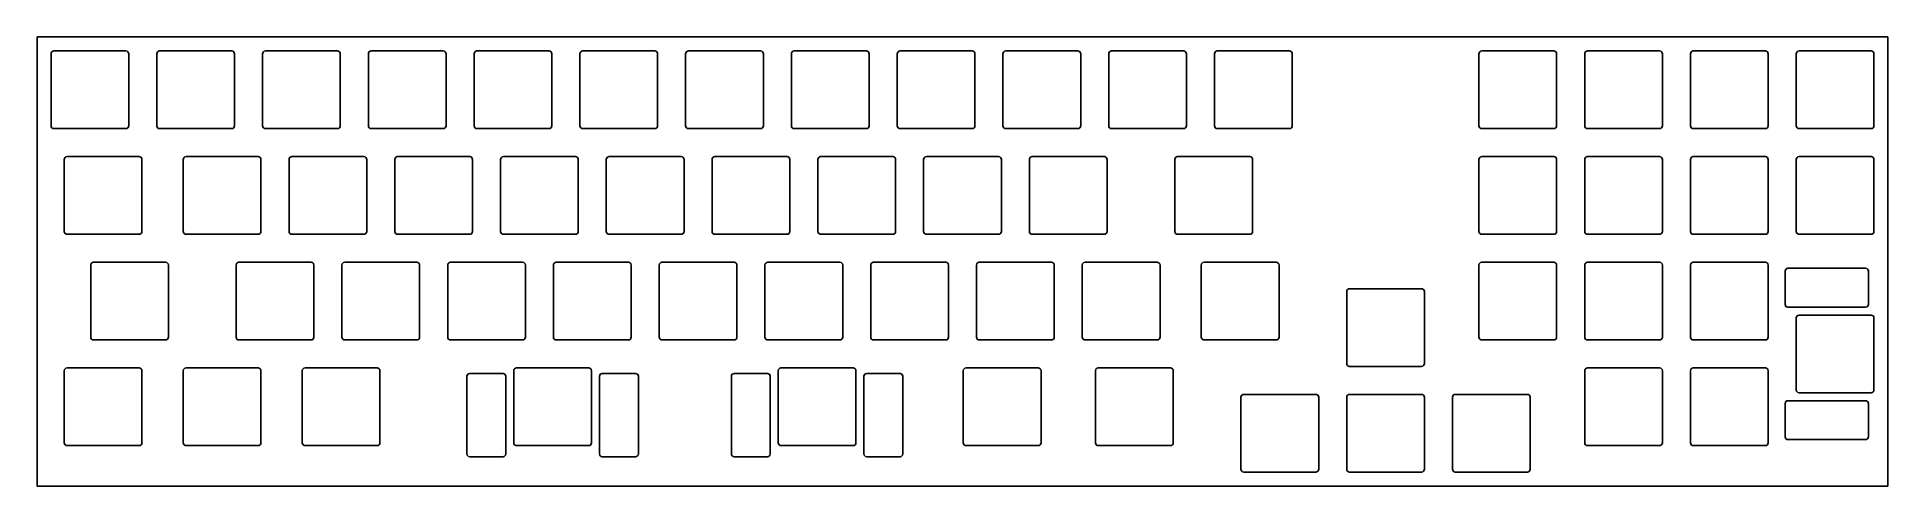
# Model space of a CAD drawing. Header units: millimetres. Extents: x 0 to 333, y -81 to 0.
import ezdxf

# ---------------------------------------------------------------- set-up
doc = ezdxf.new("R2010")
doc.units = ezdxf.units.MM

msp = doc.modelspace()

# ---------------------------------------------------------------- linework, layer by layer
for p, q in [((0, 0), (333.375, 0)), ((0, -80.9625), (0, 0)), ((333.375, -80.9625), (333.375, 0)), ((2.525, -3.025), (2.525, -16.025)), ((3.025, -2.525), (16.025, -2.525)), ((16.525, -3.025), (16.525, -16.025)), ((21.575, -3.025), (21.575, -16.025)), ((22.075, -2.525), (35.075, -2.525)), ((35.575, -3.025), (35.575, -16.025)), ((40.625, -3.025), (40.625, -16.025)), ((41.125, -2.525), (54.125, -2.525)), ((54.625, -3.025), (54.625, -16.025)), ((59.675, -3.025), (59.675, -16.025)), ((60.175, -2.525), (73.175, -2.525)), ((73.675, -3.025), (73.675, -16.025)), ((78.725, -3.025), (78.725, -16.025)), ((79.225, -2.525), (92.225, -2.525)), ((92.725, -3.025), (92.725, -16.025)), ((97.775, -3.025), (97.775, -16.025)), ((98.275, -2.525), (111.275, -2.525)), ((111.775, -3.025), (111.775, -16.025)), ((116.825, -3.025), (116.825, -16.025)), ((117.325, -2.525), (130.325, -2.525)), ((130.825, -3.025), (130.825, -16.025)), ((135.875, -3.025), (135.875, -16.025)), ((136.375, -2.525), (149.375, -2.525)), ((149.875, -3.025), (149.875, -16.025)), ((154.925, -3.025), (154.925, -16.025)), ((155.425, -2.525), (168.425, -2.525)), ((168.925, -3.025), (168.925, -16.025)), ((173.975, -3.025), (173.975, -16.025)), ((174.475, -2.525), (187.475, -2.525)), ((187.975, -3.025), (187.975, -16.025)), ((193.025, -3.025), (193.025, -16.025)), ((193.525, -2.525), (206.525, -2.525)), ((207.025, -3.025), (207.025, -16.025)), ((212.075, -3.025), (212.075, -16.025)), ((212.575, -2.525), (225.575, -2.525)), ((226.075, -3.025), (226.075, -16.025)), ((259.7, -3.025), (259.7, -16.025)), ((260.2, -2.525), (273.2, -2.525)), ((273.7, -3.025), (273.7, -16.025)), ((278.75, -3.025), (278.75, -16.025)), ((279.25, -2.525), (292.25, -2.525)), ((292.75, -3.025), (292.75, -16.025)), ((297.8, -3.025), (297.8, -16.025)), ((298.3, -2.525), (311.3, -2.525)), ((311.8, -3.025), (311.8, -16.025)), ((316.85, -3.025), (316.85, -16.025)), ((317.35, -2.525), (330.35, -2.525)), ((330.85, -3.025), (330.85, -16.025)), ((3.025, -16.525), (16.025, -16.525)), ((22.075, -16.525), (35.075, -16.525)), ((41.125, -16.525), (54.125, -16.525)), ((60.175, -16.525), (73.175, -16.525)), ((79.225, -16.525), (92.225, -16.525)), ((98.275, -16.525), (111.275, -16.525)), ((117.325, -16.525), (130.325, -16.525)), ((136.375, -16.525), (149.375, -16.525)), ((155.425, -16.525), (168.425, -16.525)), ((174.475, -16.525), (187.475, -16.525)), ((193.525, -16.525), (206.525, -16.525)), ((212.575, -16.525), (225.575, -16.525)), ((260.2, -16.525), (273.2, -16.525)), ((279.25, -16.525), (292.25, -16.525)), ((298.3, -16.525), (311.3, -16.525)), ((317.35, -16.525), (330.35, -16.525)), ((4.90625, -22.075), (4.90625, -35.075)), ((5.40625, -21.575), (18.40625, -21.575)), ((18.90625, -22.075), (18.90625, -35.075)), ((26.3375, -22.075), (26.3375, -35.075)), ((26.8375, -21.575), (39.8375, -21.575)), ((40.3375, -22.075), (40.3375, -35.075)), ((45.3875, -22.075), (45.3875, -35.075)), ((45.8875, -21.575), (58.8875, -21.575)), ((59.3875, -22.075), (59.3875, -35.075)), ((64.4375, -22.075), (64.4375, -35.075)), ((64.9375, -21.575), (77.9375, -21.575)), ((78.4375, -22.075), (78.4375, -35.075)), ((83.4875, -22.075), (83.4875, -35.075)), ((83.9875, -21.575), (96.9875, -21.575)), ((97.4875, -22.075), (97.4875, -35.075)), ((102.5375, -22.075), (102.5375, -35.075)), ((103.0375, -21.575), (116.0375, -21.575)), ((116.5375, -22.075), (116.5375, -35.075)), ((121.5875, -22.075), (121.5875, -35.075)), ((122.0875, -21.575), (135.0875, -21.575)), ((135.5875, -22.075), (135.5875, -35.075)), ((140.6375, -22.075), (140.6375, -35.075)), ((141.1375, -21.575), (154.1375, -21.575)), ((154.6375, -22.075), (154.6375, -35.075)), ((159.6875, -22.075), (159.6875, -35.075)), ((160.1875, -21.575), (173.1875, -21.575)), ((173.6875, -22.075), (173.6875, -35.075)), ((178.7375, -22.075), (178.7375, -35.075)), ((179.2375, -21.575), (192.2375, -21.575)), ((192.7375, -22.075), (192.7375, -35.075)), ((204.93125, -22.075), (204.93125, -35.075)), ((205.43125, -21.575), (218.43125, -21.575)), ((218.93125, -22.075), (218.93125, -35.075)), ((259.7, -22.075), (259.7, -35.075)), ((260.2, -21.575), (273.2, -21.575)), ((273.7, -22.075), (273.7, -35.075)), ((278.75, -22.075), (278.75, -35.075)), ((279.25, -21.575), (292.25, -21.575)), ((292.75, -22.075), (292.75, -35.075)), ((297.8, -22.075), (297.8, -35.075)), ((298.3, -21.575), (311.3, -21.575)), ((311.8, -22.075), (311.8, -35.075)), ((316.85, -22.075), (316.85, -35.075)), ((317.35, -21.575), (330.35, -21.575)), ((330.85, -22.075), (330.85, -35.075)), ((5.40625, -35.575), (18.40625, -35.575)), ((26.8375, -35.575), (39.8375, -35.575)), ((45.8875, -35.575), (58.8875, -35.575)), ((64.9375, -35.575), (77.9375, -35.575)), ((83.9875, -35.575), (96.9875, -35.575)), ((103.0375, -35.575), (116.0375, -35.575)), ((122.0875, -35.575), (135.0875, -35.575)), ((141.1375, -35.575), (154.1375, -35.575)), ((160.1875, -35.575), (173.1875, -35.575)), ((179.2375, -35.575), (192.2375, -35.575)), ((205.43125, -35.575), (218.43125, -35.575)), ((260.2, -35.575), (273.2, -35.575)), ((279.25, -35.575), (292.25, -35.575)), ((298.3, -35.575), (311.3, -35.575)), ((317.35, -35.575), (330.35, -35.575)), ((9.66875, -41.125), (9.66875, -54.125)), ((10.16875, -40.625), (23.16875, -40.625)), ((23.66875, -41.125), (23.66875, -54.125)), ((35.8625, -41.125), (35.8625, -54.125)), ((36.3625, -40.625), (49.3625, -40.625)), ((49.8625, -41.125), (49.8625, -54.125)), ((54.9125, -41.125), (54.9125, -54.125)), ((55.4125, -40.625), (68.4125, -40.625)), ((68.9125, -41.125), (68.9125, -54.125)), ((73.9625, -41.125), (73.9625, -54.125)), ((74.4625, -40.625), (87.4625, -40.625)), ((87.9625, -41.125), (87.9625, -54.125)), ((93.0125, -41.125), (93.0125, -54.125)), ((93.5125, -40.625), (106.5125, -40.625)), ((107.0125, -41.125), (107.0125, -54.125)), ((112.0625, -41.125), (112.0625, -54.125)), ((112.5625, -40.625), (125.5625, -40.625)), ((126.0625, -41.125), (126.0625, -54.125)), ((131.1125, -41.125), (131.1125, -54.125)), ((131.6125, -40.625), (144.6125, -40.625)), ((145.1125, -41.125), (145.1125, -54.125)), ((150.1625, -41.125), (150.1625, -54.125)), ((150.6625, -40.625), (163.6625, -40.625)), ((164.1625, -41.125), (164.1625, -54.125)), ((169.2125, -41.125), (169.2125, -54.125)), ((169.7125, -40.625), (182.7125, -40.625)), ((183.2125, -41.125), (183.2125, -54.125)), ((188.2625, -41.125), (188.2625, -54.125)), ((188.7625, -40.625), (201.7625, -40.625)), ((202.2625, -41.125), (202.2625, -54.125)), ((209.69375, -41.125), (209.69375, -54.125)), ((210.19375, -40.625), (223.19375, -40.625)), ((223.69375, -41.125), (223.69375, -54.125)), ((259.7, -41.125), (259.7, -54.125)), ((260.2, -40.625), (273.2, -40.625)), ((273.7, -41.125), (273.7, -54.125)), ((278.75, -41.125), (278.75, -54.125)), ((279.25, -40.625), (292.25, -40.625)), ((292.75, -41.125), (292.75, -54.125)), ((297.8, -41.125), (297.8, -54.125)), ((298.3, -40.625), (311.3, -40.625)), ((311.8, -41.125), (311.8, -54.125)), ((314.85, -42.212), (314.85, -48.212)), ((329.35, -41.712), (315.35, -41.712)), ((329.85, -42.212), (329.85, -48.212)), ((235.8875, -45.8875), (235.8875, -58.8875)), ((236.3875, -45.3875), (249.3875, -45.3875)), ((249.8875, -45.8875), (249.8875, -58.8875)), ((329.35, -48.712), (315.35, -48.712)), ((316.85, -50.65), (316.85, -63.65)), ((330.35, -50.15), (317.35, -50.15)), ((330.85, -50.65), (330.85, -63.65)), ((10.16875, -54.625), (23.16875, -54.625)), ((36.3625, -54.625), (49.3625, -54.625)), ((55.4125, -54.625), (68.4125, -54.625)), ((74.4625, -54.625), (87.4625, -54.625)), ((93.5125, -54.625), (106.5125, -54.625)), ((112.5625, -54.625), (125.5625, -54.625)), ((131.6125, -54.625), (144.6125, -54.625)), ((150.6625, -54.625), (163.6625, -54.625)), ((169.7125, -54.625), (182.7125, -54.625)), ((188.7625, -54.625), (201.7625, -54.625)), ((210.19375, -54.625), (223.19375, -54.625)), ((260.2, -54.625), (273.2, -54.625)), ((279.25, -54.625), (292.25, -54.625)), ((298.3, -54.625), (311.3, -54.625)), ((5.40625, -59.675), (18.40625, -59.675)), ((26.8375, -59.675), (39.8375, -59.675)), ((48.26875, -59.675), (61.26875, -59.675)), ((86.36875, -59.675), (99.36875, -59.675)), ((133.99375, -59.675), (146.99375, -59.675)), ((167.33125, -59.675), (180.33125, -59.675)), ((191.14375, -59.675), (204.14375, -59.675)), ((236.3875, -59.3875), (249.3875, -59.3875)), ((279.25, -59.675), (292.25, -59.675)), ((298.3, -59.675), (311.3, -59.675)), ((4.90625, -60.175), (4.90625, -73.175)), ((18.90625, -60.175), (18.90625, -73.175)), ((26.3375, -60.175), (26.3375, -73.175)), ((40.3375, -60.175), (40.3375, -73.175)), ((47.76875, -60.175), (47.76875, -73.175)), ((61.76875, -60.175), (61.76875, -73.175)), ((77.43075, -61.175), (77.43075, -75.175)), ((77.93075, -60.675), (83.93075, -60.675)), ((84.43075, -61.175), (84.43075, -75.175)), ((85.86875, -60.175), (85.86875, -73.175)), ((99.86875, -60.175), (99.86875, -73.175)), ((101.30675, -61.175), (101.30675, -75.175)), ((101.80675, -60.675), (107.80675, -60.675)), ((108.30675, -61.175), (108.30675, -75.175)), ((125.05575, -61.175), (125.05575, -75.175)), ((125.55575, -60.675), (131.55575, -60.675)), ((132.05575, -61.175), (132.05575, -75.175)), ((133.49375, -60.175), (133.49375, -73.175)), ((147.49375, -60.175), (147.49375, -73.175)), ((148.93175, -61.175), (148.93175, -75.175)), ((149.43175, -60.675), (155.43175, -60.675)), ((155.93175, -61.175), (155.93175, -75.175)), ((166.83125, -60.175), (166.83125, -73.175)), ((180.83125, -60.175), (180.83125, -73.175)), ((190.64375, -60.175), (190.64375, -73.175)), ((204.64375, -60.175), (204.64375, -73.175)), ((278.75, -60.175), (278.75, -73.175)), ((292.75, -60.175), (292.75, -73.175)), ((297.8, -60.175), (297.8, -73.175)), ((311.8, -60.175), (311.8, -73.175)), ((216.8375, -64.9375), (216.8375, -77.9375)), ((217.3375, -64.4375), (230.3375, -64.4375)), ((230.8375, -64.9375), (230.8375, -77.9375)), ((235.8875, -64.9375), (235.8875, -77.9375)), ((236.3875, -64.4375), (249.3875, -64.4375)), ((249.8875, -64.9375), (249.8875, -77.9375)), ((254.9375, -64.9375), (254.9375, -77.9375)), ((255.4375, -64.4375), (268.4375, -64.4375)), ((268.9375, -64.9375), (268.9375, -77.9375)), ((314.85, -66.088), (314.85, -72.088)), ((329.35, -65.588), (315.35, -65.588)), ((330.35, -64.15), (317.35, -64.15)), ((329.85, -66.088), (329.85, -72.088)), ((329.35, -72.588), (315.35, -72.588)), ((5.40625, -73.675), (18.40625, -73.675)), ((26.8375, -73.675), (39.8375, -73.675)), ((48.26875, -73.675), (61.26875, -73.675)), ((77.93075, -75.675), (83.93075, -75.675)), ((86.36875, -73.675), (99.36875, -73.675)), ((101.80675, -75.675), (107.80675, -75.675)), ((125.55575, -75.675), (131.55575, -75.675)), ((133.99375, -73.675), (146.99375, -73.675)), ((149.43175, -75.675), (155.43175, -75.675)), ((167.33125, -73.675), (180.33125, -73.675)), ((191.14375, -73.675), (204.14375, -73.675)), ((279.25, -73.675), (292.25, -73.675)), ((298.3, -73.675), (311.3, -73.675)), ((217.3375, -78.4375), (230.3375, -78.4375)), ((236.3875, -78.4375), (249.3875, -78.4375)), ((255.4375, -78.4375), (268.4375, -78.4375)), ((0, -80.9625), (333.375, -80.9625))]:
    msp.add_line(p, q)
for centre, start, end in [((3.025, -3.025), 90, 180), ((16.025, -3.025), 0, 90), ((22.075, -3.025), 90, 180), ((35.075, -3.025), 0, 90), ((41.125, -3.025), 90, 180), ((54.125, -3.025), 0, 90), ((60.175, -3.025), 90, 180), ((73.175, -3.025), 0, 90), ((79.225, -3.025), 90, 180), ((92.225, -3.025), 0, 90), ((98.275, -3.025), 90, 180), ((111.275, -3.025), 0, 90), ((117.325, -3.025), 90, 180), ((130.325, -3.025), 0, 90), ((136.375, -3.025), 90, 180), ((149.375, -3.025), 0, 90), ((155.425, -3.025), 90, 180), ((168.425, -3.025), 0, 90), ((174.475, -3.025), 90, 180), ((187.475, -3.025), 0, 90), ((193.525, -3.025), 90, 180), ((206.525, -3.025), 0, 90), ((212.575, -3.025), 90, 180), ((225.575, -3.025), 0, 90), ((260.2, -3.025), 90, 180), ((273.2, -3.025), 0, 90), ((279.25, -3.025), 90, 180), ((292.25, -3.025), 0, 90), ((298.3, -3.025), 90, 180), ((311.3, -3.025), 0, 90), ((317.35, -3.025), 90, 180), ((330.35, -3.025), 0, 90), ((3.025, -16.025), 180, 270), ((16.025, -16.025), 270, 0), ((22.075, -16.025), 180, 270), ((35.075, -16.025), 270, 0), ((41.125, -16.025), 180, 270), ((54.125, -16.025), 270, 0), ((60.175, -16.025), 180, 270), ((73.175, -16.025), 270, 0), ((79.225, -16.025), 180, 270), ((92.225, -16.025), 270, 0), ((98.275, -16.025), 180, 270), ((111.275, -16.025), 270, 0), ((117.325, -16.025), 180, 270), ((130.325, -16.025), 270, 0), ((136.375, -16.025), 180, 270), ((149.375, -16.025), 270, 0), ((155.425, -16.025), 180, 270), ((168.425, -16.025), 270, 0), ((174.475, -16.025), 180, 270), ((187.475, -16.025), 270, 0), ((193.525, -16.025), 180, 270), ((206.525, -16.025), 270, 0), ((212.575, -16.025), 180, 270), ((225.575, -16.025), 270, 0), ((260.2, -16.025), 180, 270), ((273.2, -16.025), 270, 0), ((279.25, -16.025), 180, 270), ((292.25, -16.025), 270, 0), ((298.3, -16.025), 180, 270), ((311.3, -16.025), 270, 0), ((317.35, -16.025), 180, 270), ((330.35, -16.025), 270, 0), ((5.40625, -22.075), 90, 180), ((18.40625, -22.075), 0, 90), ((26.8375, -22.075), 90, 180), ((39.8375, -22.075), 0, 90), ((45.8875, -22.075), 90, 180), ((58.8875, -22.075), 0, 90), ((64.9375, -22.075), 90, 180), ((77.9375, -22.075), 0, 90), ((83.9875, -22.075), 90, 180), ((96.9875, -22.075), 0, 90), ((103.0375, -22.075), 90, 180), ((116.0375, -22.075), 0, 90), ((122.0875, -22.075), 90, 180), ((135.0875, -22.075), 0, 90), ((141.1375, -22.075), 90, 180), ((154.1375, -22.075), 0, 90), ((160.1875, -22.075), 90, 180), ((173.1875, -22.075), 0, 90), ((179.2375, -22.075), 90, 180), ((192.2375, -22.075), 0, 90), ((205.43125, -22.075), 90, 180), ((218.43125, -22.075), 0, 90), ((260.2, -22.075), 90, 180), ((273.2, -22.075), 0, 90), ((279.25, -22.075), 90, 180), ((292.25, -22.075), 0, 90), ((298.3, -22.075), 90, 180), ((311.3, -22.075), 0, 90), ((317.35, -22.075), 90, 180), ((330.35, -22.075), 0, 90), ((5.40625, -35.075), 180, 270), ((18.40625, -35.075), 270, 0), ((26.8375, -35.075), 180, 270), ((39.8375, -35.075), 270, 0), ((45.8875, -35.075), 180, 270), ((58.8875, -35.075), 270, 0), ((64.9375, -35.075), 180, 270), ((77.9375, -35.075), 270, 0), ((83.9875, -35.075), 180, 270), ((96.9875, -35.075), 270, 0), ((103.0375, -35.075), 180, 270), ((116.0375, -35.075), 270, 0), ((122.0875, -35.075), 180, 270), ((135.0875, -35.075), 270, 0), ((141.1375, -35.075), 180, 270), ((154.1375, -35.075), 270, 0), ((160.1875, -35.075), 180, 270), ((173.1875, -35.075), 270, 0), ((179.2375, -35.075), 180, 270), ((192.2375, -35.075), 270, 0), ((205.43125, -35.075), 180, 270), ((218.43125, -35.075), 270, 0), ((260.2, -35.075), 180, 270), ((273.2, -35.075), 270, 0), ((279.25, -35.075), 180, 270), ((292.25, -35.075), 270, 0), ((298.3, -35.075), 180, 270), ((311.3, -35.075), 270, 0), ((317.35, -35.075), 180, 270), ((330.35, -35.075), 270, 0), ((10.16875, -41.125), 90, 180), ((23.16875, -41.125), 0, 90), ((36.3625, -41.125), 90, 180), ((49.3625, -41.125), 0, 90), ((55.4125, -41.125), 90, 180), ((68.4125, -41.125), 0, 90), ((74.4625, -41.125), 90, 180), ((87.4625, -41.125), 0, 90), ((93.5125, -41.125), 90, 180), ((106.5125, -41.125), 0, 90), ((112.5625, -41.125), 90, 180), ((125.5625, -41.125), 0, 90), ((131.6125, -41.125), 90, 180), ((144.6125, -41.125), 0, 90), ((150.6625, -41.125), 90, 180), ((163.6625, -41.125), 0, 90), ((169.7125, -41.125), 90, 180), ((182.7125, -41.125), 0, 90), ((188.7625, -41.125), 90, 180), ((201.7625, -41.125), 0, 90), ((210.19375, -41.125), 90, 180), ((223.19375, -41.125), 0, 90), ((260.2, -41.125), 90, 180), ((273.2, -41.125), 0, 90), ((279.25, -41.125), 90, 180), ((292.25, -41.125), 0, 90), ((298.3, -41.125), 90, 180), ((311.3, -41.125), 0, 90), ((315.35, -42.212), 90, 180), ((329.35, -42.212), 0, 90), ((236.3875, -45.8875), 90, 180), ((249.3875, -45.8875), 0, 90), ((315.35, -48.212), 180, 270), ((329.35, -48.212), 270, 0), ((317.35, -50.65), 90, 180), ((330.35, -50.65), 0, 90), ((10.16875, -54.125), 180, 270), ((23.16875, -54.125), 270, 0), ((36.3625, -54.125), 180, 270), ((49.3625, -54.125), 270, 0), ((55.4125, -54.125), 180, 270), ((68.4125, -54.125), 270, 0), ((74.4625, -54.125), 180, 270), ((87.4625, -54.125), 270, 0), ((93.5125, -54.125), 180, 270), ((106.5125, -54.125), 270, 0), ((112.5625, -54.125), 180, 270), ((125.5625, -54.125), 270, 0), ((131.6125, -54.125), 180, 270), ((144.6125, -54.125), 270, 0), ((150.6625, -54.125), 180, 270), ((163.6625, -54.125), 270, 0), ((169.7125, -54.125), 180, 270), ((182.7125, -54.125), 270, 0), ((188.7625, -54.125), 180, 270), ((201.7625, -54.125), 270, 0), ((210.19375, -54.125), 180, 270), ((223.19375, -54.125), 270, 0), ((260.2, -54.125), 180, 270), ((273.2, -54.125), 270, 0), ((279.25, -54.125), 180, 270), ((292.25, -54.125), 270, 0), ((298.3, -54.125), 180, 270), ((311.3, -54.125), 270, 0), ((5.40625, -60.175), 90, 180), ((18.40625, -60.175), 0, 90), ((26.8375, -60.175), 90, 180), ((39.8375, -60.175), 0, 90), ((48.26875, -60.175), 90, 180), ((61.26875, -60.175), 0, 90), ((86.36875, -60.175), 90, 180), ((99.36875, -60.175), 0, 90), ((133.99375, -60.175), 90, 180), ((146.99375, -60.175), 0, 90), ((167.33125, -60.175), 90, 180), ((180.33125, -60.175), 0, 90), ((191.14375, -60.175), 90, 180), ((204.14375, -60.175), 0, 90), ((236.3875, -58.8875), 180, 270), ((249.3875, -58.8875), 270, 0), ((279.25, -60.175), 90, 180), ((292.25, -60.175), 0, 90), ((298.3, -60.175), 90, 180), ((311.3, -60.175), 0, 90), ((77.93075, -61.175), 90, 180), ((83.93075, -61.175), 0, 90), ((101.80675, -61.175), 90, 180), ((107.80675, -61.175), 0, 90), ((125.55575, -61.175), 90, 180), ((131.55575, -61.175), 0, 90), ((149.43175, -61.175), 90, 180), ((155.43175, -61.175), 0, 90), ((217.3375, -64.9375), 90, 180), ((230.3375, -64.9375), 0, 90), ((236.3875, -64.9375), 90, 180), ((249.3875, -64.9375), 0, 90), ((255.4375, -64.9375), 90, 180), ((268.4375, -64.9375), 0, 90), ((315.35, -66.088), 90, 180), ((317.35, -63.65), 180, 270), ((329.35, -66.088), 0, 90), ((330.35, -63.65), 270, 0), ((5.40625, -73.175), 180, 270), ((18.40625, -73.175), 270, 0), ((26.8375, -73.175), 180, 270), ((39.8375, -73.175), 270, 0), ((48.26875, -73.175), 180, 270), ((61.26875, -73.175), 270, 0), ((86.36875, -73.175), 180, 270), ((99.36875, -73.175), 270, 0), ((133.99375, -73.175), 180, 270), ((146.99375, -73.175), 270, 0), ((167.33125, -73.175), 180, 270), ((180.33125, -73.175), 270, 0), ((191.14375, -73.175), 180, 270), ((204.14375, -73.175), 270, 0), ((279.25, -73.175), 180, 270), ((292.25, -73.175), 270, 0), ((298.3, -73.175), 180, 270), ((311.3, -73.175), 270, 0), ((315.35, -72.088), 180, 270), ((329.35, -72.088), 270, 0), ((77.93075, -75.175), 180, 270), ((83.93075, -75.175), 270, 0), ((101.80675, -75.175), 180, 270), ((107.80675, -75.175), 270, 0), ((125.55575, -75.175), 180, 270), ((131.55575, -75.175), 270, 0), ((149.43175, -75.175), 180, 270), ((155.43175, -75.175), 270, 0), ((217.3375, -77.9375), 180, 270), ((230.3375, -77.9375), 270, 0), ((236.3875, -77.9375), 180, 270), ((249.3875, -77.9375), 270, 0), ((255.4375, -77.9375), 180, 270), ((268.4375, -77.9375), 270, 0)]:
    msp.add_arc(centre, 0.5, start, end)

doc.saveas('drawing.dxf')
